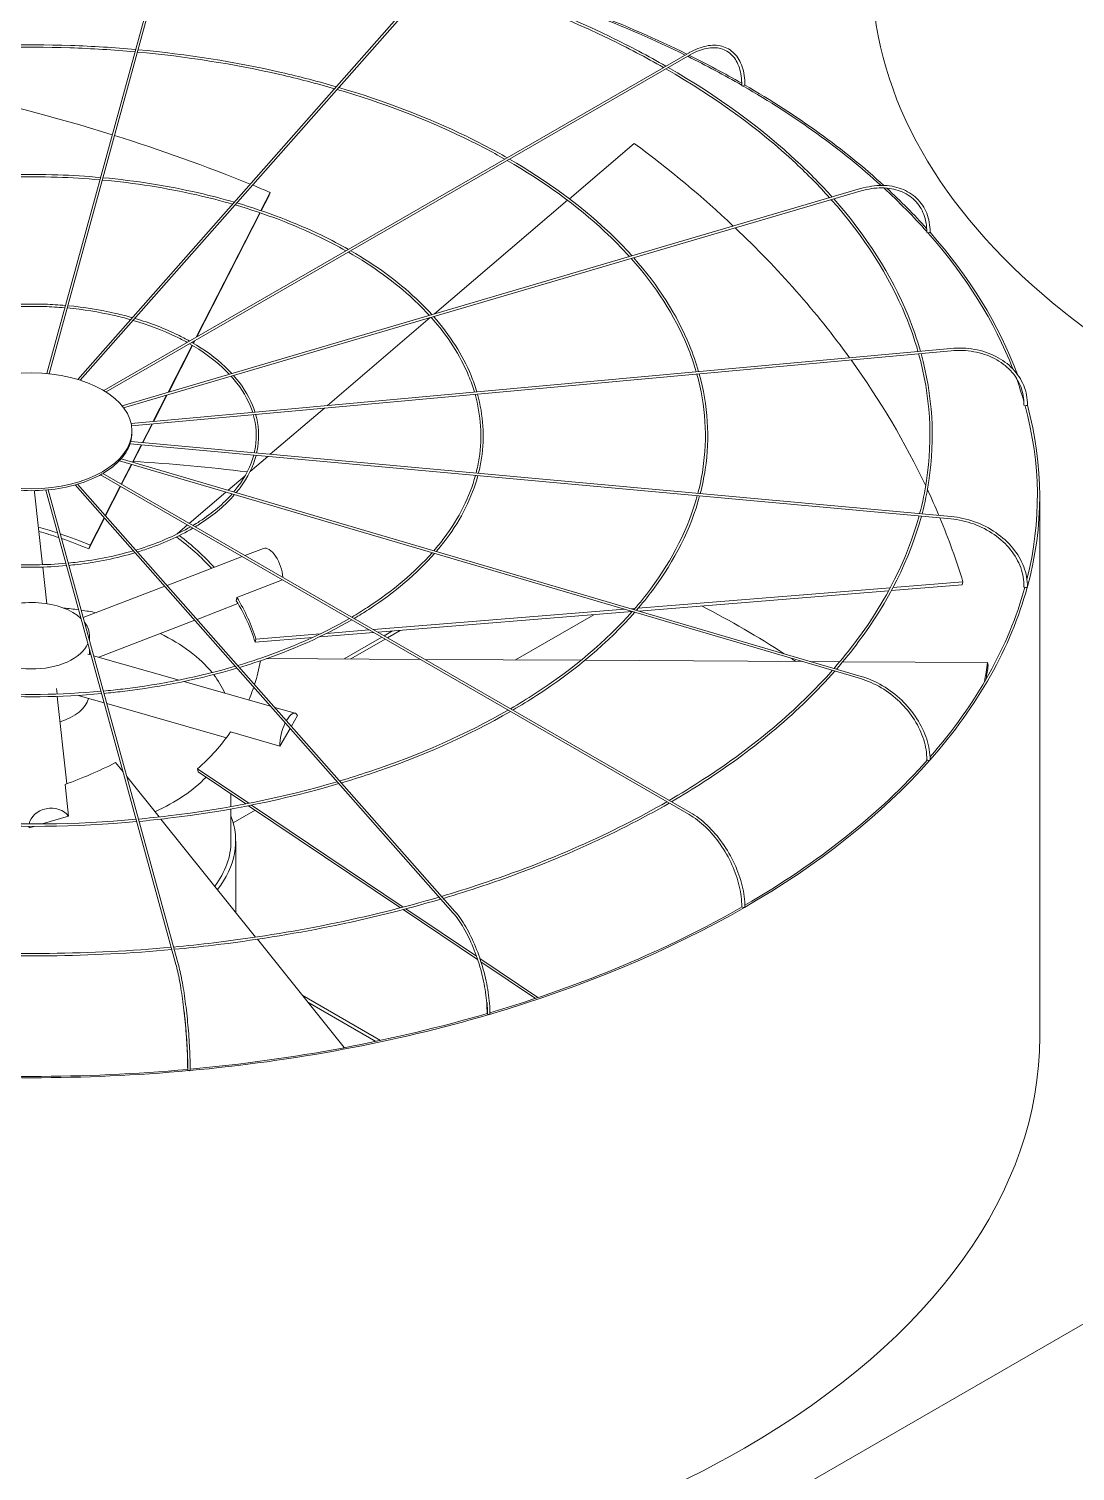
# Model space of a CAD drawing. Header units: millimetres. Extents: x -312439 to 477422, y -331570 to 212570.
# Drawn here: x 398157.4 to 398429.6, y 92936 to 93311.4 of the extents above; entities that cross this region are included whole.
import ezdxf

# ---------------------------------------------------------------- set-up
doc = ezdxf.new("R2010")
doc.units = ezdxf.units.MM

msp = doc.modelspace()

# ---------------------------------------------------------------- linework, layer by layer
at = {"color": 0, "linetype": 'Continuous', "lineweight": 0, "extrusion": (8.40036e-17, 0.816497, 0.57735)}
for p, q in [((399095.037, 93357.286), (398105.478, 92785.964)), ((398195.66, 93344.255), (398162.038, 93221.698)), ((398196.25, 93344.093), (398162.657, 93221.638)), ((398267.799, 93330.856), (398170.117, 93220.172)), ((398268.258, 93330.451), (398170.758, 93219.973)), ((398176.868, 93217.261), (398329.185, 93305.201)), ((398329.491, 93304.671), (398177.459, 93216.895)), ((398314.895, 93281.598), (398298.036, 93267.195)), ((398373.796, 93269.833), (398181.629, 93213.302)), ((398373.968, 93269.245), (398182.038, 93212.784)), ((398217.747, 93264.118), (398220.165, 93268.858)), ((398219.794, 93267.892), (398217.851, 93264.082)), ((398219.794, 93267.892), (398220.165, 93268.858)), ((398297.56, 93266.787), (398262.965, 93237.229)), ((398200.93, 93231.154), (398217.465, 93263.567)), ((398217.57, 93263.531), (398201.104, 93231.254)), ((398261.825, 93236.256), (398235.076, 93213.401)), ((398183.973, 93208.728), (398397.272, 93228.232)), ((398193.624, 93216.831), (398199.864, 93229.064)), ((398199.959, 93229.008), (398193.768, 93216.873)), ((398200.143, 93229.61), (398200.419, 93230.151)), ((398200.593, 93230.252), (398200.237, 93229.554)), ((398184.088, 93208.123), (398397.328, 93227.622)), ((398189.76, 93209.257), (398193.241, 93216.08)), ((398193.385, 93216.122), (398189.889, 93209.269)), ((398234.27, 93212.712), (398220.185, 93200.678)), ((398184.19, 93206.289), (398184.19, 93206.789)), ((398186.935, 93203.718), (398189.431, 93208.612)), ((398189.56, 93208.623), (398187.052, 93203.708)), ((398183.706, 93203.399), (398397.272, 93183.869)), ((398183.887, 93203.997), (398397.328, 93184.479)), ((398184.344, 93198.639), (398186.635, 93203.131)), ((398186.752, 93203.12), (398184.45, 93198.608)), ((398180.939, 93199.002), (398373.796, 93142.269)), ((398181.399, 93199.505), (398373.968, 93142.856)), ((398181.424, 93192.917), (398184.06, 93198.084)), ((398184.167, 93198.053), (398181.519, 93192.862)), ((398219.535, 93200.122), (398214.928, 93196.187)), ((398176.018, 93195.331), (398329.185, 93106.9)), ((398176.637, 93195.681), (398329.491, 93107.431)), ((398213.666, 93195.108), (398209.23, 93191.318)), ((398158.877, 93190.775), (398160.971, 93171.942)), ((398161.777, 93191.358), (398195.66, 93067.846)), ((398196.25, 93068.009), (398162.396, 93191.414)), ((398169.431, 93192.707), (398267.799, 93081.245)), ((398268.258, 93081.651), (398170.082, 93192.896)), ((398177.263, 93184.759), (398181.146, 93192.371)), ((398181.241, 93192.316), (398177.341, 93184.671)), ((398208.674, 93190.843), (398199.134, 93182.692)), ((398420.397, 93049.038), (398420.397, 93189.778)), ((398177.041, 93184.084), (398172.959, 93176.082)), ((398173.329, 93177.048), (398176.964, 93184.172)), ((398195.922, 93179.907), (398195.936, 93179.96)), ((398198.64, 93182.27), (398195.936, 93179.96)), ((398172.959, 93176.082), (398173.329, 93177.048)), ((398218.397, 93176.183), (398213.603, 93174.339)), ((398212.868, 93174.056), (398193.338, 93166.544)), ((398161.039, 93171.331), (398162.1, 93161.786)), ((398211.502, 93163.407), (398223.391, 93167.98)), ((398192.728, 93166.309), (398171.521, 93158.152)), ((398315.939, 93160.614), (398381.5, 93165.916)), ((398381.072, 93165.124), (398316.13, 93159.871)), ((398400.21, 93166.671), (398381.801, 93165.182)), ((398382.224, 93165.975), (398400.415, 93167.446)), ((398400.21, 93166.671), (398400.415, 93167.446)), ((398211.8, 93161.801), (398201.142, 93157.701)), ((398314.109, 93160.465), (398315.073, 93160.543)), ((398200.532, 93157.466), (398175.583, 93147.87)), ((398247.029, 93155.04), (398312.407, 93160.328)), ((398314.361, 93159.728), (398248.181, 93154.375)), ((398304.401, 93158.922), (398284.02, 93147.155)), ((398173.148, 93153.442), (398173.148, 93152.223)), ((398231.239, 93153.005), (398216.252, 93151.792)), ((398216.458, 93152.567), (398233.173, 93153.919)), ((398247.107, 93154.288), (398232.976, 93153.145)), ((398234.837, 93154.054), (398245.955, 93154.953)), ((398249.221, 93153.067), (398239.411, 93147.403)), ((398252.025, 93154.686), (398249.834, 93153.421)), ((398250.7, 93152.921), (398254.039, 93154.849)), ((398173.148, 93149.908), (398173.148, 93148.565)), ((398216.252, 93151.792), (398216.458, 93152.567)), ((398241.127, 93147.394), (398250.088, 93152.567)), ((398173.547, 93148.451), (398172.757, 93148.677)), ((398196.455, 93141.907), (398174.236, 93148.254)), ((398259.223, 93147.293), (398219.326, 93147.515)), ((398301.082, 93147.06), (398260.46, 93147.286)), ((398358.595, 93146.74), (398302.043, 93147.055)), ((398368.367, 93146.686), (398360.807, 93146.728)), ((398406.828, 93146.472), (398369.163, 93146.682)), ((398406.993, 93145.711), (398406.828, 93146.472)), ((398164.714, 93138.277), (398164.558, 93139.681)), ((398176.97, 93135.976), (398170.174, 93137.917)), ((398220.268, 93135.104), (398197.732, 93141.542)), ((398167.31, 93114.932), (398164.782, 93137.667)), ((398208.78, 93126.888), (398177.659, 93135.779)), ((398226.688, 93133.27), (398221.36, 93134.792)), ((398227.283, 93132.707), (398225.68, 93129.897)), ((398222.727, 93124.724), (398209.876, 93128.395)), ((398225.359, 93129.335), (398222.727, 93124.724)), ((398181.907, 93117.977), (398179.951, 93120.416)), ((398191.297, 93106.27), (398182.873, 93116.773)), ((398201.465, 93118.001), (398201.3, 93118.762)), ((398201.3, 93118.762), (398214.584, 93109.835)), ((398213.834, 93109.689), (398201.465, 93118.001)), ((398167.717, 93106.489), (398166.798, 93114.75)), ((398209.972, 93108.97), (398209.972, 93112.285)), ((398209.972, 93100), (398209.972, 93108.348)), ((398216.28, 93108.045), (398210.557, 93104.741)), ((398254.107, 93082.625), (398214.554, 93109.205)), ((398215.302, 93109.353), (398254.804, 93082.807)), ((398160.853, 93104.449), (398167.717, 93106.489)), ((398216.39, 93074.981), (398191.75, 93105.704)), ((398157.422, 93103.824), (398157.464, 93103.442)), ((398157.464, 93103.442), (398158.752, 93103.824)), ((398211.197, 93081.456), (398211.197, 93100)), ((398274.152, 93069.155), (398254.785, 93082.169)), ((398255.481, 93082.352), (398273.863, 93069.999)), ((398239.462, 93046.213), (398216.833, 93074.428)), ((398274.751, 93069.403), (398289.843, 93059.261)), ((398289.197, 93059.045), (398275.025, 93068.568)), ((398248.91, 93048.112), (398228.478, 93059.908)), ((398229.972, 93058.046), (398247.643, 93047.844))]:
    msp.add_line(p, q, dxfattribs=at)
at = {"color": 0, "linetype": 'Continuous', "lineweight": 0}
for centre, major_axis, ratio, start_param, end_param in [((398638.946, 93326.613), (262.225, 0), 0.5773503, 3.1415927, 5.4977871), ((398158.172, 93189.778), (-261.613, 0), 0.5773503, 4.0051997, 4.2408431), ((398158.172, 93189.778), (-262.225, 0), 0.5773503, 4.0050166, 4.2406095), ((398158.172, 93189.778), (-261.613, 0), 0.5773503, 3.9286416, 4.0018792), ((398158.172, 93189.778), (-262.225, 0), 0.5773503, 3.9309746, 4.001704), ((398343.16, 93296.706), (0.306, -0.004), 0.5683066, 3.1415927, 3.9346429), ((398343.16, 93296.706), (0.306, -0.004), 0.5683066, 3.9346429, 5.5054392), ((398158.172, 93189.778), (-261.613, 0), 0.5773503, 3.7066773, 3.9265771), ((398343.377, 93296.831), (-0.306, 0), 0.5773503, 1.8326303, 3.1415927), ((398158.172, 93189.778), (-262.225, 0), 0.5773503, 3.705131, 3.9265633), ((398158.542, 93148.062), (-236.033, 90.421), 0.5343599, 4.8289255, 5.0170065), ((398158.542, 93148.062), (-236.033, 90.421), 0.5343599, 4.6778989, 4.8264893), ((398158.378, 93147.87), (244.29, -64.884), 0.7560981, 0.9482496, 1.0897919), ((398158.542, 93148.062), (-236.033, 90.421), 0.5343599, 4.655659, 4.6753292), ((398158.172, 93189.778), (-261.613, 0), 0.5773503, 3.6151503, 3.7017035), ((398158.172, 93189.778), (-262.225, 0), 0.5773503, 3.6198551, 3.6998544), ((398158.378, 93147.87), (244.29, -64.884), 0.7560981, 0.7473423, 0.9452164), ((398391.299, 93258.452), (-0.306, 0.005), 0.5715189, 0, 0.4809344), ((398391.299, 93258.452), (-0.306, 0.005), 0.5715189, 0.4809344, 2.0517307), ((398158.172, 93189.778), (-261.613, 0), 0.5773503, 3.3623861, 3.6122993), ((398391.572, 93258.533), (-0.306, 0), 0.5773503, 1.5184711, 3.1415927), ((398158.172, 93189.778), (-262.225, 0), 0.5773503, 3.3525846, 3.6125039), ((398158.378, 93147.87), (244.29, -64.884), 0.7560981, 0.5676523, 0.7441319), ((398158.172, 93189.778), (-261.613, 0), 0.5773503, 3.3053341, 3.3466211), ((398416.607, 93213.483), (-0.306, 0.006), 0.5752952, 0, 0.1678974), ((398416.607, 93213.483), (-0.306, 0.006), 0.5752952, 0.1678974, 1.7386937), ((398158.172, 93189.778), (-261.613, 0), 0.5773503, 2.9976529, 3.2980059), ((398416.909, 93213.51), (-0.306, 0), 0.5773503, 1.2043118, 3.1415927), ((398158.172, 93189.778), (-262.225, 0), 0.5773503, 2.9856485, 3.2984345), ((398158.064, 93206.289), (-26.126, 0), 0.5773503, 2.9880814, 3.1415927), ((398158.064, 93206.289), (-26.126, 0), 0.5773503, 2.6739221, 2.9809447), ((398158.064, 93206.289), (-26.126, 0), 0.5773503, 2.3597628, 2.6667854), ((398158.172, 93048.538), (-261.613, 0), 0.5773503, 4.4965959, 4.611374), ((398158.064, 93206.289), (-26.126, 0), 0.5773503, 2.0456036, 2.3526262), ((398158.064, 93206.289), (-26.126, 0), 0.5773503, 1.417285, 1.7243076), ((398153.383, 93190.164), (-5.494, -0.611), 0.8148193, 3.1415927, 3.239858), ((398158.064, 93206.289), (-26.126, 0), 0.5773503, 1.7314443, 2.0384669), ((398158.378, 93147.87), (244.29, -64.884), 0.7560981, 0.5274276, 0.562586), ((398158.378, 93147.87), (244.29, -64.884), 0.7560981, 0.4379774, 0.5241031), ((398158.542, 93148.062), (56.639, -21.698), 0.5343599, 1.6636456, 1.7494756), ((398158.172, 93147.095), (-56.639, 21.698), 0.5343599, 4.7930664, 4.8825345), ((398158.542, 93148.062), (56.639, -21.698), 0.5343599, 1.5140664, 1.6514841), ((398158.378, 93147.87), (58.621, -15.57), 0.7560981, 1.0889957, 1.0897919), ((398158.378, 93147.87), (58.621, -15.57), 0.7560981, 0.8588781, 1.0770864), ((398158.172, 93147.095), (-56.639, 21.698), 0.5343599, 4.655659, 4.78086), ((398158.172, 93147.095), (58.621, -15.57), 0.7560981, 0.8715668, 1.0888975), ((398220.381, 93171.024), (-1.984, 5.159), 0.4527097, 4.0715694, 6.2831853), ((398158.172, 93189.778), (-261.613, 0), 0.5773503, 2.6753447, 2.9836943), ((398158.172, 93189.778), (-262.225, 0), 0.5773503, 2.6707914, 2.9843582), ((398416.607, 93166.199), (-0.306, 0.006), 0.5792658, 0, 1.4246091), ((398416.909, 93166.171), (-0.306, 0), 0.5773503, 0.8901525, 3.1415927), ((398158.172, 93153.442), (-14.976, 0), 0.5773503, 3.6916997, 5.4977871), ((398158.172, 93131.13), (-51.8, 0), 0.5773503, 4.4755897, 4.5522282), ((398158.172, 93147.095), (58.621, -15.57), 0.7560981, 0.4379774, 0.6726233), ((398158.378, 93147.87), (58.621, -15.57), 0.7560981, 0.4379774, 0.6748983), ((398158.172, 93048.538), (-261.613, 0), 0.5773503, 3.867145, 3.9833748), ((398158.172, 93131.13), (-51.8, 0), 0.5773503, 4.3841689, 4.46244), ((398158.172, 93153.442), (-14.976, 0), 0.5773503, 3.0357663, 3.5615783), ((398158.172, 93131.13), (-51.8, 0), 0.5773503, 3.5810046, 4.0125195), ((398158.172, 93153.442), (-14.976, 0), 0.5773503, 0.1968015, 2.9056449), ((398158.007, 93147.856), (59.282, 12.821), 0.7719474, 5.8595474, 5.99043), ((398158.172, 93048.538), (-261.613, 0), 0.5773503, 3.8494737, 3.8569689), ((398158.007, 93147.856), (247.048, 53.431), 0.7719474, 5.9775334, 6.0030301), ((398158.172, 93147.095), (247.048, 53.431), 0.7719474, 5.9850347, 6.0030301), ((398158.172, 93131.13), (-51.8, 0), 0.5773503, 3.3906549, 3.5616615), ((398158.007, 93147.856), (59.282, 12.821), 0.7719474, 5.7736505, 5.8452628), ((398158.172, 93138.535), (-14.976, 0), 0.5773503, 2.0838772, 2.9778132), ((398225.17, 93127.955), (1.518, 5.315), 0.3621096, 1.1204156, 2.3231422), ((398225.17, 93127.955), (1.518, 5.315), 0.3621096, 5.9116388, 7.2697762), ((398158.007, 93147.856), (59.282, 12.821), 0.7719474, 5.3512156, 5.5881365), ((398157.801, 93148.034), (-56.425, -22.248), 0.5660586, 1.5074553, 1.7443762), ((398158.172, 93189.778), (-262.225, 0), 0.5773503, 2.0421116, 2.6702774), ((398158.172, 93189.778), (-261.613, 0), 0.5773503, 2.358999, 2.669365), ((398391.299, 93121.229), (-0.306, 0.005), 0.5830421, 0, 1.1094484), ((398391.572, 93121.148), (-0.306, 0), 0.5773503, 0.5759933, 3.1415927), ((398158.172, 93131.13), (-51.8, 0), 0.5773503, 2.2375498, 2.6358707), ((398162.961, 93104.026), (5.494, 0.611), 0.8148193, 0.440938, 2.9148909), ((398158.172, 93100), (-53.025, 0), 0.5773503, 2.7158894, 3.3569527), ((398162.961, 93104.026), (5.494, 0.611), 0.8148193, 3.0505707, 3.1356266), ((398158.172, 93100), (51.8, 0), 0.5773503, 5.8780508, 6.2831853), ((398158.172, 93189.778), (-261.613, 0), 0.5773503, 2.0437737, 2.355024), ((398343.16, 93082.975), (-0.306, 0.004), 0.5862544, 0, 0.7932918), ((398343.377, 93082.85), (-0.306, 0), 0.5773503, 0.261834, 3.1415927), ((398158.172, 93189.778), (-262.225, 0), 0.5773503, 1.7280308, 2.0415976), ((398158.172, 93189.778), (-261.613, 0), 0.5773503, 1.7289191, 2.0406845), ((398276.903, 93055.182), (-0.306, 0.003), 0.5885883, 0, 0.4763277), ((398277.042, 93055.025), (-0.306, 0), 0.5773503, 0, 3.1415927), ((398158.172, 93049.038), (262.225, 0), 0.5773503, 3.1415927, 5.4977871), ((398158.172, 93049.038), (262.225, 0), 0.5773503, 5.4977871, 6.2831853), ((398158.172, 93189.778), (-261.613, 0), 0.5773503, 1.41439, 1.726367), ((398199.013, 93040.571), (-0.306, 0.001), 0.5898153, 0, 0.1588369), ((398199.061, 93040.396), (-0.306, 0), 0.5773503, 0, 3.1415927), ((398158.172, 93189.778), (-262.225, 0), 0.5773503, 1.4139544, 1.727034)]:
    msp.add_ellipse(centre, major_axis=major_axis, ratio=ratio, start_param=start_param, end_param=end_param, dxfattribs=at)
msp.add_ellipse((398158.064, 93206.789), major_axis=(26.126, 0), ratio=0.5773503, dxfattribs=at)
for points, knots in [([(398322.536, 93301.363), (398317.934, 93303.991), (398313.141, 93306.51), (398294.643, 93315.45), (398279.82, 93321.102), (398264.085, 93325.722)], [4.71777189, 4.71777189, 4.71777189, 4.71777189, 4.80086127, 4.80086127, 5.02732174, 5.02732174, 5.02732174, 5.02732174]), ([(398323.15, 93301.717), (398318.536, 93304.362), (398313.731, 93306.897), (398295.182, 93315.892), (398280.315, 93321.58), (398264.532, 93326.229)], [4.71590946, 4.71590946, 4.71590946, 4.71590946, 4.79913358, 4.79913358, 5.02600568, 5.02600568, 5.02600568, 5.02600568]), ([(398185.178, 93306.047), (398179.594, 93306.55), (398173.969, 93306.898), (398155.851, 93307.509), (398143.297, 93307.16), (398130.949, 93306.047)], [5.34296141, 5.34296141, 5.34296141, 5.34296141, 5.43938168, 5.43938168, 5.65261288, 5.65261288, 5.65261288, 5.65261288]), ([(398185.013, 93305.447), (398179.406, 93305.95), (398173.757, 93306.296), (398155.748, 93306.891), (398143.33, 93306.543), (398131.114, 93305.447)], [5.34359392, 5.34359392, 5.34359392, 5.34359392, 5.44060854, 5.44060854, 5.65198037, 5.65198037, 5.65198037, 5.65198037]), ([(398343.683, 93296.831), (398343.683, 93298.556), (398343.447, 93300.152), (398342.513, 93302.931), (398341.815, 93304.114), (398340.016, 93305.935), (398338.917, 93306.571), (398336.45, 93307.222), (398335.083, 93307.239), (398332.218, 93306.67), (398330.719, 93306.082), (398329.211, 93305.217), (398329.198, 93305.209), (398329.185, 93305.201)], [3.1415927, 3.1415927, 3.1415927, 3.1415927, 3.4557519, 3.4557519, 3.7699112, 3.7699112, 4.0826965, 4.0826965, 4.3954482, 4.3954482, 4.7096075, 4.7096075, 4.712389, 4.712389, 4.712389, 4.712389]), ([(398236.903, 93295.847), (398232.249, 93297.198), (398227.491, 93298.43), (398210.73, 93302.261), (398198.293, 93304.228), (398185.633, 93305.391)], [5.03177949, 5.03177949, 5.03177949, 5.03177949, 5.12085286, 5.12085286, 5.34001919, 5.34001919, 5.34001919, 5.34001919]), ([(398237.35, 93296.355), (398232.687, 93297.715), (398227.919, 93298.955), (398211.068, 93302.825), (398198.545, 93304.815), (398185.798, 93305.99)], [5.03001504, 5.03001504, 5.03001504, 5.03001504, 5.11913743, 5.11913743, 5.33939405, 5.33939405, 5.33939405, 5.33939405]), ([(398329.491, 93304.671), (398330.929, 93305.501), (398332.36, 93306.062), (398335.06, 93306.597), (398336.327, 93306.572), (398338.578, 93305.958), (398339.564, 93305.371), (398341.187, 93303.677), (398341.823, 93302.569), (398342.668, 93299.921), (398342.876, 93298.384), (398342.854, 93296.71)], [1.5707963, 1.5707963, 1.5707963, 1.5707963, 1.8880644, 1.8880644, 2.2053324, 2.2053324, 2.5226004, 2.5226004, 2.8398685, 2.8398685, 3.1571365, 3.1571365, 3.1571365, 3.1571365]), ([(398365.728, 93267.46), (398362.991, 93270.513), (398360.052, 93273.506), (398347.371, 93285.341), (398336.013, 93293.609), (398323.151, 93301.01)], [4.40451603, 4.40451603, 4.40451603, 4.40451603, 4.48100319, 4.48100319, 4.71406654, 4.71406654, 4.71406654, 4.71406654]), ([(398366.378, 93267.651), (398363.646, 93270.713), (398360.712, 93273.714), (398348.022, 93285.61), (398336.646, 93293.923), (398323.763, 93301.364)], [4.40270972, 4.40270972, 4.40270972, 4.40270972, 4.47899466, 4.47899466, 4.71221436, 4.71221436, 4.71221436, 4.71221436]), ([(398281.212, 93277.504), (398277.82, 93279.435), (398274.29, 93281.285), (398260.482, 93287.955), (398249.359, 93292.194), (398237.552, 93295.658)], [4.7196458, 4.7196458, 4.7196458, 4.7196458, 4.80114658, 4.80114658, 5.02763075, 5.02763075, 5.02763075, 5.02763075]), ([(398281.826, 93277.859), (398278.422, 93279.806), (398274.88, 93281.672), (398261.02, 93288.398), (398249.854, 93292.671), (398237.999, 93296.164)], [4.71715813, 4.71715813, 4.71715813, 4.71715813, 4.79884427, 4.79884427, 5.02587671, 5.02587671, 5.02587671, 5.02587671]), ([(398313.661, 93252.143), (398311.65, 93254.374), (398309.495, 93256.562), (398300.029, 93265.39), (398291.494, 93271.597), (398281.827, 93277.152)], [4.40671458, 4.40671458, 4.40671458, 4.40671458, 4.48133637, 4.48133637, 4.71470569, 4.71470569, 4.71470569, 4.71470569]), ([(398314.312, 93252.334), (398312.306, 93254.574), (398310.155, 93256.77), (398300.68, 93265.66), (398292.127, 93271.912), (398282.44, 93277.506)], [4.40429576, 4.40429576, 4.40429576, 4.40429576, 4.47865981, 4.47865981, 4.7122362, 4.7122362, 4.7122362, 4.7122362]), ([(398176.038, 93272.73), (398172.365, 93273.059), (398168.664, 93273.286), (398156.655, 93273.694), (398148.304, 93273.465), (398140.089, 93272.73)], [5.34408303, 5.34408303, 5.34408303, 5.34408303, 5.43906993, 5.43906993, 5.65149126, 5.65149126, 5.65149126, 5.65149126]), ([(398175.873, 93272.13), (398172.177, 93272.458), (398168.452, 93272.685), (398156.552, 93273.076), (398148.337, 93272.848), (398140.254, 93272.13)], [5.34503474, 5.34503474, 5.34503474, 5.34503474, 5.44090812, 5.44090812, 5.65053954, 5.65053954, 5.65053954, 5.65053954]), ([(398210.377, 93265.791), (398207.346, 93266.666), (398204.249, 93267.464), (398193.175, 93269.992), (398184.908, 93271.299), (398176.493, 93272.074)], [5.03439168, 5.03439168, 5.03439168, 5.03439168, 5.12127422, 5.12127422, 5.3396756, 5.3396756, 5.3396756, 5.3396756]), ([(398210.826, 93266.299), (398207.784, 93267.182), (398204.676, 93267.989), (398193.512, 93270.557), (398185.16, 93271.886), (398176.658, 93272.674)], [5.03173968, 5.03173968, 5.03173968, 5.03173968, 5.11870396, 5.11870396, 5.33874043, 5.33874043, 5.33874043, 5.33874043]), ([(398391.878, 93258.533), (398391.878, 93260.265), (398391.578, 93261.915), (398390.403, 93264.885), (398389.526, 93266.204), (398387.286, 93268.371), (398385.922, 93269.218), (398382.851, 93270.36), (398381.144, 93270.654), (398377.555, 93270.666), (398375.674, 93270.386), (398373.796, 93269.833)], [4.712389, 4.712389, 4.712389, 4.712389, 5.0265482, 5.0265482, 5.3407075, 5.3407075, 5.6548668, 5.6548668, 5.969026, 5.969026, 6.2831853, 6.2831853, 6.2831853, 6.2831853]), ([(398373.968, 93269.245), (398375.784, 93269.78), (398377.597, 93270.046), (398381.031, 93270.023), (398382.653, 93269.734), (398385.545, 93268.633), (398386.816, 93267.824), (398388.891, 93265.765), (398389.695, 93264.517), (398390.76, 93261.693), (398391.021, 93260.119), (398390.993, 93258.458)], [0, 0, 0, 0, 0.317268, 0.317268, 0.6345361, 0.6345361, 0.9518041, 0.9518041, 1.2690722, 1.2690722, 1.5863402, 1.5863402, 1.5863402, 1.5863402]), ([(398239.897, 93253.651), (398237.712, 93254.885), (398235.443, 93256.07), (398226.323, 93260.47), (398218.903, 93263.294), (398211.027, 93265.602)], [4.72327264, 4.72327264, 4.72327264, 4.72327264, 4.80171455, 4.80171455, 5.02817129, 5.02817129, 5.02817129, 5.02817129]), ([(398240.512, 93254.006), (398238.315, 93255.257), (398236.034, 93256.457), (398226.862, 93260.913), (398219.399, 93263.772), (398211.475, 93266.109)], [4.71952861, 4.71952861, 4.71952861, 4.71952861, 4.7982649, 4.7982649, 5.02554265, 5.02554265, 5.02554265, 5.02554265]), ([(398388.729, 93227.451), (398387.842, 93230.56), (398386.765, 93233.651), (398381.187, 93247.188), (398374.686, 93257.364), (398366.179, 93266.954)], [4.09036759, 4.09036759, 4.09036759, 4.09036759, 4.16055829, 4.16055829, 4.40029723, 4.40029723, 4.40029723, 4.40029723]), ([(398389.35, 93227.508), (398388.464, 93230.627), (398387.389, 93233.728), (398381.817, 93247.318), (398375.321, 93257.528), (398366.828, 93267.145)], [4.08953528, 4.08953528, 4.08953528, 4.08953528, 4.15944113, 4.15944113, 4.39851052, 4.39851052, 4.39851052, 4.39851052]), ([(398261.6, 93236.828), (398260.315, 93238.24), (398258.942, 93239.626), (398252.689, 93245.449), (398246.98, 93249.593), (398240.514, 93253.3)], [4.41096312, 4.41096312, 4.41096312, 4.41096312, 4.4820009, 4.4820009, 4.71586354, 4.71586354, 4.71586354, 4.71586354]), ([(398262.253, 93237.02), (398260.971, 93238.441), (398259.602, 93239.835), (398253.34, 93245.718), (398247.614, 93249.907), (398241.127, 93253.654)], [4.40730528, 4.40730528, 4.40730528, 4.40730528, 4.47799052, 4.47799052, 4.71216027, 4.71216027, 4.71216027, 4.71216027]), ([(398331.018, 93222.174), (398330.364, 93224.435), (398329.575, 93226.684), (398325.41, 93236.784), (398320.518, 93244.431), (398314.113, 93251.637)], [4.09258463, 4.09258463, 4.09258463, 4.09258463, 4.16074385, 4.16074385, 4.40108815, 4.40108815, 4.40108815, 4.40108815]), ([(398331.639, 93222.231), (398330.986, 93224.503), (398330.2, 93226.761), (398326.04, 93236.914), (398321.153, 93244.595), (398314.762, 93251.828)], [4.09145544, 4.09145544, 4.09145544, 4.09145544, 4.15925512, 4.15925512, 4.39870409, 4.39870409, 4.39870409, 4.39870409]), ([(398166.898, 93239.413), (398165.135, 93239.567), (398163.36, 93239.675), (398157.459, 93239.879), (398153.311, 93239.77), (398149.229, 93239.413)], [5.34742678, 5.34742678, 5.34742678, 5.34742678, 5.43812478, 5.43812478, 5.64814751, 5.64814751, 5.64814751, 5.64814751]), ([(398166.734, 93238.812), (398164.947, 93238.967), (398163.148, 93239.073), (398157.356, 93239.261), (398153.344, 93239.153), (398149.394, 93238.812)], [5.34934775, 5.34934775, 5.34934775, 5.34934775, 5.44178794, 5.44178794, 5.64622654, 5.64622654, 5.64622654, 5.64622654]), ([(398184.3, 93236.243), (398182.881, 93236.649), (398181.435, 93237.023), (398175.957, 93238.288), (398171.776, 93238.957), (398167.518, 93239.357)], [5.03687901, 5.03687901, 5.03687901, 5.03687901, 5.11739529, 5.11739529, 5.33679188, 5.33679188, 5.33679188, 5.33679188]), ([(398183.851, 93235.734), (398182.443, 93236.132), (398181.007, 93236.498), (398175.62, 93237.723), (398171.523, 93238.371), (398167.353, 93238.757)], [5.04221465, 5.04221465, 5.04221465, 5.04221465, 5.12251796, 5.12251796, 5.33864709, 5.33864709, 5.33864709, 5.33864709]), ([(398198.579, 93229.796), (398197.604, 93230.335), (398196.596, 93230.855), (398192.165, 93232.985), (398188.448, 93234.395), (398184.503, 93235.546)], [4.73414686, 4.73414686, 4.73414686, 4.73414686, 4.80339703, 4.80339703, 5.02979007, 5.02979007, 5.02979007, 5.02979007]), ([(398199.197, 93230.153), (398198.209, 93230.708), (398197.187, 93231.242), (398192.704, 93233.428), (398188.943, 93234.873), (398184.95, 93236.053)], [4.72658474, 4.72658474, 4.72658474, 4.72658474, 4.79652126, 4.79652126, 5.0245472, 5.0245472, 5.0245472, 5.0245472]), ([(398273.309, 93216.897), (398272.887, 93218.315), (398272.387, 93219.726), (398269.635, 93226.389), (398266.353, 93231.504), (398262.055, 93236.323)], [4.09685918, 4.09685918, 4.09685918, 4.09685918, 4.16111414, 4.16111414, 4.40251946, 4.40251946, 4.40251946, 4.40251946]), ([(398273.931, 93216.954), (398273.511, 93218.382), (398273.012, 93219.803), (398270.265, 93226.519), (398266.989, 93231.668), (398262.704, 93236.514)], [4.09510983, 4.09510983, 4.09510983, 4.09510983, 4.15888353, 4.15888353, 4.39893942, 4.39893942, 4.39893942, 4.39893942]), ([(398209.534, 93221.511), (398208.976, 93222.105), (398208.387, 93222.69), (398205.349, 93225.507), (398202.467, 93227.588), (398199.2, 93229.448)], [4.42373247, 4.42373247, 4.42373247, 4.42373247, 4.48397953, 4.48397953, 4.71933502, 4.71933502, 4.71933502, 4.71933502]), ([(398210.191, 93221.705), (398209.636, 93222.307), (398209.049, 93222.899), (398206, 93225.777), (398203.101, 93227.902), (398199.814, 93229.802)], [4.41624247, 4.41624247, 4.41624247, 4.41624247, 4.47598634, 4.47598634, 4.71193426, 4.71193426, 4.71193426, 4.71193426]), ([(398417.215, 93213.51), (398417.215, 93215.247), (398416.883, 93216.954), (398415.584, 93220.14), (398414.618, 93221.618), (398412.153, 93224.197), (398410.655, 93225.298), (398407.275, 93227.019), (398405.394, 93227.639), (398401.432, 93228.341), (398399.352, 93228.423), (398397.272, 93228.232)], [4.712389, 4.712389, 4.712389, 4.712389, 5.0265482, 5.0265482, 5.3407075, 5.3407075, 5.6548668, 5.6548668, 5.969026, 5.969026, 6.2831853, 6.2831853, 6.2831853, 6.2831853]), ([(398389.161, 93185.226), (398389.917, 93188.082), (398390.513, 93190.952), (398392.615, 93204.83), (398391.925, 93215.946), (398388.898, 93226.852)], [3.77541609, 3.77541609, 3.77541609, 3.77541609, 3.83978539, 3.83978539, 4.08585643, 4.08585643, 4.08585643, 4.08585643]), ([(398389.78, 93185.169), (398390.533, 93188.032), (398391.128, 93190.909), (398393.225, 93204.825), (398392.536, 93215.976), (398389.518, 93226.908)], [3.77616248, 3.77616248, 3.77616248, 3.77616248, 3.84020832, 3.84020832, 4.08505688, 4.08505688, 4.08505688, 4.08505688]), ([(398397.328, 93227.622), (398399.344, 93227.807), (398401.358, 93227.724), (398405.182, 93227.036), (398406.99, 93226.43), (398410.222, 93224.76), (398411.643, 93223.695), (398413.962, 93221.216), (398414.859, 93219.802), (398416.044, 93216.764), (398416.332, 93215.14), (398416.301, 93213.488)], [0, 0, 0, 0, 0.317268, 0.317268, 0.6345361, 0.6345361, 0.9518041, 0.9518041, 1.2690722, 1.2690722, 1.5863402, 1.5863402, 1.5863402, 1.5863402]), ([(398215.593, 93211.619), (398215.409, 93212.195), (398215.198, 93212.768), (398213.859, 93215.993), (398212.189, 93218.576), (398209.996, 93221.009)], [4.10975269, 4.10975269, 4.10975269, 4.10975269, 4.16221832, 4.16221832, 4.40682155, 4.40682155, 4.40682155, 4.40682155]), ([(398216.217, 93211.676), (398216.034, 93212.262), (398215.824, 93212.844), (398214.49, 93216.123), (398212.825, 93218.741), (398210.647, 93221.2)], [4.10592526, 4.10592526, 4.10592526, 4.10592526, 4.15777238, 4.15777238, 4.39963811, 4.39963811, 4.39963811, 4.39963811]), ([(398331.457, 93190.503), (398331.998, 93192.576), (398332.427, 93194.66), (398333.997, 93205.019), (398333.474, 93213.376), (398331.189, 93221.574)], [3.77736844, 3.77736844, 3.77736844, 3.77736844, 3.83971259, 3.83971259, 4.08656564, 4.08656564, 4.08656564, 4.08656564]), ([(398332.075, 93190.446), (398332.614, 93192.527), (398333.042, 93194.617), (398334.608, 93205.014), (398334.086, 93213.406), (398331.809, 93221.631)], [3.77834287, 3.77834287, 3.77834287, 3.77834287, 3.84027623, 3.84027623, 4.08549455, 4.08549455, 4.08549455, 4.08549455]), ([(398273.748, 93195.78), (398274.077, 93197.075), (398274.341, 93198.375), (398275.38, 93205.215), (398275.024, 93210.809), (398273.482, 93216.298)], [3.78111281, 3.78111281, 3.78111281, 3.78111281, 3.83956511, 3.83956511, 4.08781837, 4.08781837, 4.08781837, 4.08781837]), ([(398274.365, 93195.723), (398274.693, 93197.025), (398274.956, 93198.333), (398275.99, 93205.211), (398275.636, 93210.839), (398274.102, 93216.354)], [3.78251471, 3.78251471, 3.78251471, 3.78251471, 3.8404098, 3.8404098, 4.0861992, 4.0861992, 4.0861992, 4.0861992]), ([(398216.034, 93201.057), (398216.155, 93201.573), (398216.255, 93202.091), (398216.762, 93205.412), (398216.574, 93208.243), (398215.775, 93211.021)], [3.79241111, 3.79241111, 3.79241111, 3.79241111, 3.83910744, 3.83910744, 4.09159713, 4.09159713, 4.09159713, 4.09159713]), ([(398216.65, 93201.001), (398216.77, 93201.524), (398216.87, 93202.049), (398217.372, 93205.407), (398217.186, 93208.273), (398216.395, 93211.077)], [3.79485754, 3.79485754, 3.79485754, 3.79485754, 3.8407928, 3.8407928, 4.08828416, 4.08828416, 4.08828416, 4.08828416]), ([(398210.702, 93190.885), (398211.083, 93191.337), (398211.446, 93191.794), (398213.756, 93194.879), (398215.133, 93197.642), (398215.883, 93200.456)], [3.47410339, 3.47410339, 3.47410339, 3.47410339, 3.51894345, 3.51894345, 3.77424927, 3.77424927, 3.77424927, 3.77424927]), ([(398211.343, 93190.697), (398211.686, 93191.111), (398212.015, 93191.53), (398214.334, 93194.644), (398215.742, 93197.491), (398216.502, 93200.4)], [3.48078418, 3.48078418, 3.48078418, 3.48078418, 3.52099532, 3.52099532, 3.77722211, 3.77722211, 3.77722211, 3.77722211]), ([(398262.764, 93175.57), (398263.71, 93176.666), (398264.604, 93177.778), (398269.336, 93184.107), (398272.078, 93189.59), (398273.59, 93195.179)], [3.46491265, 3.46491265, 3.46491265, 3.46491265, 3.51947788, 3.51947788, 3.77207122, 3.77207122, 3.77207122, 3.77207122]), ([(398263.409, 93175.38), (398264.315, 93176.44), (398265.173, 93177.514), (398269.914, 93183.872), (398272.687, 93189.438), (398274.209, 93195.123)], [3.46836695, 3.46836695, 3.46836695, 3.46836695, 3.52050672, 3.52050672, 3.77360482, 3.77360482, 3.77360482, 3.77360482]), ([(398200.078, 93182.148), (398200.674, 93182.502), (398201.256, 93182.863), (398205.157, 93185.394), (398208.001, 93187.803), (398210.263, 93190.376)], [3.15594616, 3.15594616, 3.15594616, 3.15594616, 3.1998122, 3.1998122, 3.45718678, 3.45718678, 3.45718678, 3.45718678]), ([(398200.685, 93181.797), (398201.19, 93182.101), (398201.685, 93182.411), (398205.63, 93184.972), (398208.578, 93187.487), (398210.91, 93190.186)], [3.16311142, 3.16311142, 3.16311142, 3.16311142, 3.20013863, 3.20013863, 3.46418527, 3.46418527, 3.46418527, 3.46418527]), ([(398314.823, 93160.255), (398316.336, 93161.996), (398317.762, 93163.762), (398324.916, 93173.335), (398329.023, 93181.538), (398331.297, 93189.902)], [3.46185589, 3.46185589, 3.46185589, 3.46185589, 3.51965328, 3.51965328, 3.77134922, 3.77134922, 3.77134922, 3.77134922]), ([(398315.469, 93160.065), (398316.942, 93161.769), (398318.331, 93163.497), (398325.494, 93173.099), (398329.632, 93181.386), (398331.916, 93189.846)], [3.46418406, 3.46418406, 3.46418406, 3.46418406, 3.52033986, 3.52033986, 3.7723822, 3.7723822, 3.7723822, 3.7723822]), ([(398366.874, 93144.943), (398368.957, 93147.331), (398370.918, 93149.754), (398380.493, 93162.57), (398385.965, 93173.49), (398389, 93184.626)], [3.46025293, 3.46025293, 3.46025293, 3.46025293, 3.51974047, 3.51974047, 3.77090484, 3.77090484, 3.77090484, 3.77090484]), ([(398367.52, 93144.753), (398369.563, 93147.104), (398371.487, 93149.49), (398381.071, 93162.335), (398386.574, 93173.338), (398389.619, 93184.569)], [3.4620089, 3.4620089, 3.4620089, 3.4620089, 3.52025567, 3.52025567, 3.77168417, 3.77168417, 3.77168417, 3.77168417]), ([(398397.272, 93183.869), (398399.288, 93183.685), (398401.304, 93183.234), (398405.135, 93181.844), (398406.949, 93180.905), (398410.193, 93178.634), (398411.622, 93177.303), (398413.953, 93174.385), (398414.854, 93172.799), (398416.044, 93169.531), (398416.332, 93167.85), (398416.301, 93166.204)], [6.2831853, 6.2831853, 6.2831853, 6.2831853, 6.6004533, 6.6004533, 6.9177214, 6.9177214, 7.2349894, 7.2349894, 7.5522575, 7.5522575, 7.8695255, 7.8695255, 7.8695255, 7.8695255]), ([(398417.215, 93166.171), (398417.215, 93167.907), (398416.883, 93169.671), (398415.589, 93173.082), (398414.628, 93174.727), (398412.175, 93177.742), (398410.684, 93179.111), (398407.317, 93181.441), (398405.441, 93182.403), (398401.486, 93183.827), (398399.408, 93184.289), (398397.328, 93184.479)], [4.712389, 4.712389, 4.712389, 4.712389, 5.0265482, 5.0265482, 5.3407075, 5.3407075, 5.6548668, 5.6548668, 5.969026, 5.969026, 6.2831853, 6.2831853, 6.2831853, 6.2831853]), ([(398185.214, 93175.749), (398185.954, 93175.973), (398186.686, 93176.205), (398191.811, 93177.917), (398195.877, 93179.719), (398199.47, 93181.791)], [2.837842, 2.837842, 2.837842, 2.837842, 2.88061564, 2.88061564, 3.14113288, 3.14113288, 3.14113288, 3.14113288]), ([(398185.659, 93175.245), (398186.291, 93175.438), (398186.918, 93175.638), (398192.125, 93177.371), (398196.356, 93179.258), (398200.081, 93181.438)], [2.84298262, 2.84298262, 2.84298262, 2.84298262, 2.8793398, 2.8793398, 3.14846238, 3.14846238, 3.14846238, 3.14846238]), ([(398167.625, 93172.353), (398168.421, 93172.429), (398169.213, 93172.515), (398175.055, 93173.216), (398179.966, 93174.21), (398184.567, 93175.557)], [2.52003494, 2.52003494, 2.52003494, 2.52003494, 2.56128493, 2.56128493, 2.82541727, 2.82541727, 2.82541727, 2.82541727]), ([(398148.957, 93171.696), (398149.673, 93171.632), (398150.391, 93171.575), (398156.444, 93171.16), (398161.864, 93171.217), (398167.171, 93171.696)], [2.20116261, 2.20116261, 2.20116261, 2.20116261, 2.23802396, 2.23802396, 2.51122637, 2.51122637, 2.51122637, 2.51122637]), ([(398149.121, 93172.296), (398149.872, 93172.229), (398150.625, 93172.171), (398156.571, 93171.777), (398161.842, 93171.836), (398167.006, 93172.296)], [2.2030547, 2.2030547, 2.2030547, 2.2030547, 2.24193573, 2.24193573, 2.50933428, 2.50933428, 2.50933428, 2.50933428]), ([(398167.79, 93171.754), (398168.504, 93171.823), (398169.215, 93171.899), (398175.163, 93172.604), (398180.254, 93173.639), (398185.014, 93175.05)], [2.52186126, 2.52186126, 2.52186126, 2.52186126, 2.55867334, 2.55867334, 2.83065097, 2.83065097, 2.83065097, 2.83065097]), ([(398241.393, 93158.294), (398242.792, 93159.113), (398244.154, 93159.953), (398252.122, 93165.124), (398257.797, 93169.927), (398262.321, 93175.062)], [3.14877196, 3.14877196, 3.14877196, 3.14877196, 3.19991213, 3.19991213, 3.45646828, 3.45646828, 3.45646828, 3.45646828]), ([(398242.003, 93157.942), (398243.309, 93158.713), (398244.584, 93159.501), (398252.595, 93164.702), (398258.375, 93169.61), (398262.969, 93174.871)], [3.15241617, 3.15241617, 3.15241617, 3.15241617, 3.2000755, 3.2000755, 3.46000178, 3.46000178, 3.46000178, 3.46000178]), ([(398211.359, 93162.531), (398211.417, 93162.751), (398211.462, 93163.002), (398211.495, 93163.322), (398211.499, 93163.364), (398211.502, 93163.407)], [27.2141577, 27.2141577, 27.2141577, 27.2141577, 28.9150445, 28.9150445, 29.1719106, 29.1719106, 29.1719106, 29.1719106]), ([(398211.739, 93145.693), (398213.391, 93146.185), (398215.023, 93146.7), (398225.446, 93150.179), (398233.588, 93153.787), (398240.783, 93157.939)], [2.8326444, 2.8326444, 2.8326444, 2.8326444, 2.88031456, 2.88031456, 3.14136267, 3.14136267, 3.14136267, 3.14136267]), ([(398212.186, 93145.187), (398213.729, 93145.65), (398215.255, 93146.133), (398225.76, 93149.634), (398234.067, 93153.326), (398241.395, 93157.586)], [2.83524734, 2.83524734, 2.83524734, 2.83524734, 2.87967423, 2.87967423, 3.14504801, 3.14504801, 3.14504801, 3.14504801]), ([(398282.707, 93134.442), (398284.91, 93135.726), (398287.053, 93137.044), (398299.087, 93144.853), (398307.594, 93152.051), (398314.379, 93159.748)], [3.14637947, 3.14637947, 3.14637947, 3.14637947, 3.19994276, 3.19994276, 3.45622926, 3.45622926, 3.45622926, 3.45622926]), ([(398283.318, 93134.089), (398285.427, 93135.325), (398287.482, 93136.592), (398299.56, 93144.432), (398308.171, 93151.734), (398315.027, 93159.557)], [3.14882268, 3.14882268, 3.14882268, 3.14882268, 3.20005174, 3.20005174, 3.4585926, 3.4585926, 3.4585926, 3.4585926]), ([(398176.765, 93139.036), (398178.459, 93139.195), (398180.148, 93139.374), (398191.981, 93140.791), (398201.851, 93142.79), (398211.091, 93145.501)], [2.51666009, 2.51666009, 2.51666009, 2.51666009, 2.56064993, 2.56064993, 2.826424, 2.826424, 2.826424, 2.826424]), ([(398176.93, 93138.437), (398178.542, 93138.588), (398180.15, 93138.759), (398192.089, 93140.179), (398202.138, 93142.218), (398211.539, 93144.995)], [2.517588, 2.517588, 2.517588, 2.517588, 2.55933958, 2.55933958, 2.82905034, 2.82905034, 2.82905034, 2.82905034]), ([(398324.011, 93110.595), (398327.021, 93112.345), (398329.948, 93114.143), (398346.048, 93124.592), (398357.384, 93134.18), (398366.428, 93144.436)], [3.14512292, 3.14512292, 3.14512292, 3.14512292, 3.19995757, 3.19995757, 3.45603404, 3.45603404, 3.45603404, 3.45603404]), ([(398324.622, 93110.242), (398327.539, 93111.944), (398330.377, 93113.691), (398346.521, 93124.17), (398357.961, 93133.864), (398367.076, 93144.245)], [3.14696065, 3.14696065, 3.14696065, 3.14696065, 3.20003933, 3.20003933, 3.45780979, 3.45780979, 3.45780979, 3.45780979]), ([(398373.796, 93142.269), (398375.612, 93141.735), (398377.43, 93140.933), (398380.889, 93138.875), (398382.528, 93137.619), (398385.462, 93134.777), (398386.755, 93133.193), (398388.866, 93129.857), (398389.683, 93128.106), (398390.76, 93124.616), (398391.021, 93122.878), (398390.993, 93121.234)], [6.2831853, 6.2831853, 6.2831853, 6.2831853, 6.6004533, 6.6004533, 6.9177214, 6.9177214, 7.2349894, 7.2349894, 7.5522575, 7.5522575, 7.8695255, 7.8695255, 7.8695255, 7.8695255]), ([(398391.878, 93121.148), (398391.878, 93122.881), (398391.579, 93124.696), (398390.416, 93128.316), (398389.553, 93130.121), (398387.348, 93133.551), (398386.007, 93135.174), (398382.976, 93138.084), (398381.287, 93139.369), (398377.722, 93141.48), (398375.847, 93142.304), (398373.968, 93142.856)], [4.712389, 4.712389, 4.712389, 4.712389, 5.0265482, 5.0265482, 5.3407075, 5.3407075, 5.6548668, 5.6548668, 5.969026, 5.969026, 6.2831853, 6.2831853, 6.2831853, 6.2831853]), ([(398139.817, 93138.379), (398141.32, 93138.243), (398142.827, 93138.123), (398154.957, 93137.299), (398165.747, 93137.42), (398176.31, 93138.379)], [2.20014358, 2.20014358, 2.20014358, 2.20014358, 2.23901367, 2.23901367, 2.5122454, 2.5122454, 2.5122454, 2.5122454]), ([(398139.981, 93138.979), (398141.519, 93138.841), (398143.061, 93138.719), (398155.084, 93137.916), (398165.726, 93138.039), (398176.146, 93138.979)], [2.20108803, 2.20108803, 2.20108803, 2.20108803, 2.24097619, 2.24097619, 2.51130095, 2.51130095, 2.51130095, 2.51130095]), ([(398238.264, 93115.637), (398240.828, 93116.398), (398243.36, 93117.195), (398259.081, 93122.441), (398271.299, 93127.855), (398282.096, 93134.087)], [2.8309089, 2.8309089, 2.8309089, 2.8309089, 2.8802112, 2.8802112, 3.14143931, 3.14143931, 3.14143931, 3.14143931]), ([(398238.711, 93115.131), (398241.166, 93115.863), (398243.592, 93116.628), (398259.395, 93121.895), (398271.778, 93127.394), (398282.708, 93133.734)], [2.8326515, 2.8326515, 2.8326515, 2.8326515, 2.87978381, 2.87978381, 3.14390081, 3.14390081, 3.14390081, 3.14390081]), ([(398185.905, 93105.719), (398188.498, 93105.96), (398191.082, 93106.234), (398208.907, 93108.366), (398223.735, 93111.369), (398237.616, 93115.446)], [2.51553267, 2.51553267, 2.51553267, 2.51553267, 2.56043494, 2.56043494, 2.82676017, 2.82676017, 2.82676017, 2.82676017]), ([(398186.07, 93105.12), (398188.581, 93105.354), (398191.084, 93105.619), (398209.015, 93107.754), (398224.022, 93110.798), (398238.063, 93114.939)], [2.51615458, 2.51615458, 2.51615458, 2.51615458, 2.55956039, 2.55956039, 2.82851318, 2.82851318, 2.82851318, 2.82851318]), ([(398264.781, 93085.591), (398268.26, 93086.621), (398271.694, 93087.701), (398292.712, 93094.713), (398309.002, 93101.932), (398323.399, 93110.241)], [2.83000203, 2.83000203, 2.83000203, 2.83000203, 2.88015896, 2.88015896, 3.14141755, 3.14141755, 3.14141755, 3.14141755]), ([(398265.228, 93085.084), (398268.598, 93086.085), (398271.926, 93087.133), (398293.026, 93094.168), (398309.482, 93101.47), (398324.011, 93109.887)], [2.83131179, 2.83131179, 2.83131179, 2.83131179, 2.87983823, 2.87983823, 3.14326557, 3.14326557, 3.14326557, 3.14326557]), ([(398130.677, 93105.063), (398132.966, 93104.854), (398135.263, 93104.672), (398153.47, 93103.438), (398169.63, 93103.622), (398185.45, 93105.063)], [2.19980176, 2.19980176, 2.19980176, 2.19980176, 2.23934285, 2.23934285, 2.51258722, 2.51258722, 2.51258722, 2.51258722]), ([(398130.842, 93105.663), (398133.166, 93105.452), (398135.497, 93105.268), (398153.597, 93104.055), (398169.609, 93104.241), (398185.286, 93105.663)], [2.20043103, 2.20043103, 2.20043103, 2.20043103, 2.24065263, 2.24065263, 2.51195795, 2.51195795, 2.51195795, 2.51195795]), ([(398329.185, 93106.9), (398330.623, 93106.07), (398332.066, 93104.971), (398334.812, 93102.344), (398336.116, 93100.816), (398338.448, 93097.487), (398339.478, 93095.685), (398341.159, 93091.99), (398341.81, 93090.098), (398342.668, 93086.415), (398342.876, 93084.626), (398342.854, 93082.979)], [1.5707963, 1.5707963, 1.5707963, 1.5707963, 1.8880644, 1.8880644, 2.2053324, 2.2053324, 2.5226004, 2.5226004, 2.8398685, 2.8398685, 3.1571365, 3.1571365, 3.1571365, 3.1571365]), ([(398343.683, 93082.85), (398343.683, 93084.575), (398343.446, 93086.43), (398342.528, 93090.226), (398341.845, 93092.165), (398340.102, 93095.944), (398339.04, 93097.782), (398336.64, 93101.182), (398335.301, 93102.743), (398332.474, 93105.436), (398330.985, 93106.568), (398329.491, 93107.431)], [3.1415927, 3.1415927, 3.1415927, 3.1415927, 3.4557519, 3.4557519, 3.7699112, 3.7699112, 4.0840704, 4.0840704, 4.3982297, 4.3982297, 4.712389, 4.712389, 4.712389, 4.712389]), ([(398195.042, 93072.414), (398198.535, 93072.737), (398202.015, 93073.105), (398225.83, 93075.952), (398245.613, 93079.959), (398264.133, 93085.4)], [2.51495522, 2.51495522, 2.51495522, 2.51495522, 2.56032682, 2.56032682, 2.8268898, 2.8268898, 2.8268898, 2.8268898]), ([(398195.206, 93071.814), (398198.618, 93072.13), (398202.017, 93072.49), (398225.938, 93075.34), (398245.901, 93079.387), (398264.58, 93084.893)], [2.51542291, 2.51542291, 2.51542291, 2.51542291, 2.55967055, 2.55967055, 2.82820543, 2.82820543, 2.82820543, 2.82820543]), ([(398277.348, 93055.025), (398277.348, 93056.74), (398277.197, 93058.621), (398276.61, 93062.537), (398276.174, 93064.572), (398275.058, 93068.599), (398274.378, 93070.59), (398272.841, 93074.34), (398271.984, 93076.097), (398270.173, 93079.208), (398269.219, 93080.562), (398268.258, 93081.651)], [4.712389, 4.712389, 4.712389, 4.712389, 5.0265482, 5.0265482, 5.3407075, 5.3407075, 5.6548668, 5.6548668, 5.969026, 5.969026, 6.2831853, 6.2831853, 6.2831853, 6.2831853]), ([(398267.799, 93081.245), (398268.713, 93080.21), (398269.634, 93078.905), (398271.395, 93075.879), (398272.234, 93074.155), (398273.739, 93070.469), (398274.404, 93068.508), (398275.491, 93064.547), (398275.913, 93062.549), (398276.472, 93058.717), (398276.609, 93056.884), (398276.597, 93055.214), (398276.597, 93055.199), (398276.597, 93055.185)], [6.2831853, 6.2831853, 6.2831853, 6.2831853, 6.5978301, 6.5978301, 6.9149527, 6.9149527, 7.2322207, 7.2322207, 7.5494887, 7.5494887, 7.8667568, 7.8667568, 7.8695255, 7.8695255, 7.8695255, 7.8695255]), ([(398121.54, 93071.757), (398124.615, 93071.477), (398127.699, 93071.232), (398151.982, 93069.589), (398173.512, 93069.836), (398194.587, 93071.757)], [2.19964371, 2.19964371, 2.19964371, 2.19964371, 2.23950729, 2.23950729, 2.51274527, 2.51274527, 2.51274527, 2.51274527]), ([(398121.705, 93072.357), (398124.814, 93072.074), (398127.934, 93071.828), (398152.109, 93070.206), (398173.49, 93070.455), (398194.422, 93072.357)], [2.20011555, 2.20011555, 2.20011555, 2.20011555, 2.24049017, 2.24049017, 2.51227343, 2.51227343, 2.51227343, 2.51227343]), ([(398195.66, 93067.846), (398195.978, 93066.686), (398196.298, 93065.256), (398196.909, 93061.99), (398197.199, 93060.152), (398197.72, 93056.264), (398197.949, 93054.213), (398198.325, 93050.104), (398198.471, 93048.045), (398198.664, 93044.128), (398198.711, 93042.269), (398198.707, 93040.593), (398198.707, 93040.582), (398198.707, 93040.572)], [0, 0, 0, 0, 0.3152669, 0.3152669, 0.6325349, 0.6325349, 0.949803, 0.949803, 1.267071, 1.267071, 1.584339, 1.584339, 1.5863402, 1.5863402, 1.5863402, 1.5863402]), ([(398199.367, 93040.396), (398199.367, 93042.1), (398199.315, 93043.99), (398199.114, 93047.96), (398198.964, 93050.04), (398198.581, 93054.189), (398198.348, 93056.257), (398197.82, 93060.179), (398197.526, 93062.034), (398196.905, 93065.35), (398196.579, 93066.812), (398196.25, 93068.009)], [4.712389, 4.712389, 4.712389, 4.712389, 5.0265482, 5.0265482, 5.3407075, 5.3407075, 5.6548668, 5.6548668, 5.969026, 5.969026, 6.2831853, 6.2831853, 6.2831853, 6.2831853]), ([(398198.754, 93040.396), (398198.754, 93042.087), (398198.703, 93043.968), (398198.503, 93047.92), (398198.353, 93049.992), (398198.038, 93053.407), (398197.896, 93054.754), (398197.739, 93056.069)], [4.71238898, 4.71238898, 4.71238898, 4.71238898, 5.02654825, 5.02654825, 5.34070751, 5.34070751, 5.54584713, 5.54584713, 5.54584713, 5.54584713])]:
    msp.add_open_spline(points, degree=3, knots=knots, dxfattribs=at)
msp.add_open_spline([(398276.736, 93055.025), (398276.736, 93055.965), (398276.69, 93056.959), (398276.598, 93057.991)], degree=3, dxfattribs=at)

doc.saveas('drawing.dxf')
